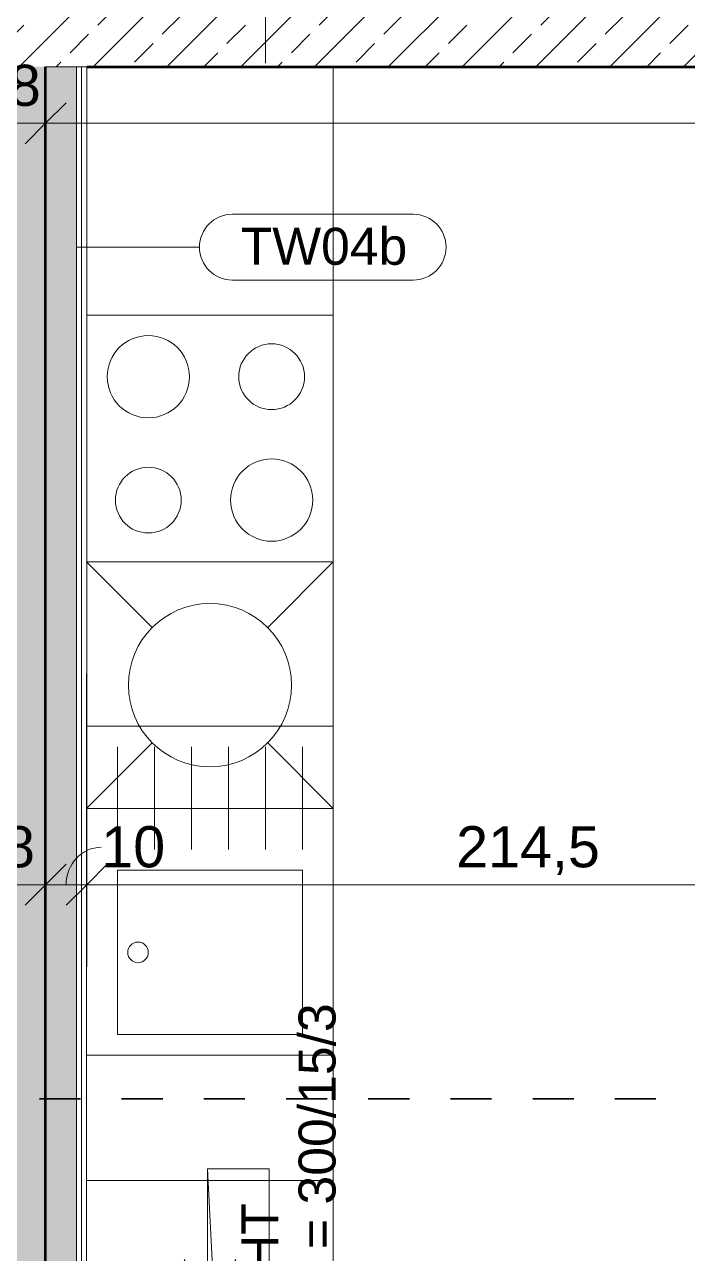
# Model space of a CAD drawing. Header units: metres. Extents: x -67.4 to -27.2, y 43.9 to 89.6.
# Drawn here: x -45.079 to -43.467, y 75.411 to 78.399 of the extents above; entities that cross this region are included whole.
import ezdxf

# ---------------------------------------------------------------- set-up
doc = ezdxf.new("R2010")
doc.units = ezdxf.units.M
doc.linetypes.add('Strich Punkt Mittel', pattern=[0.015875, 0.00635, -0.004763, 0, -0.004763])
for name, color, linetype, lineweight in [('A_2D', 7, 'Continuous', 13), ('A_Bemassung-50_', 4, 'Continuous', 9), ('A_Bemassung_', 4, 'Continuous', 9), ('A_Beschriftung_', 7, 'Continuous', 9), ('A_Bodenschlitz', 7, 'Continuous', 5), ('A_Decken', 8, 'Continuous', 13), ('A_Moebel', 6, 'Continuous', 13), ('A_Raeume_', 7, 'Continuous', 5), ('A_Raster_', 1, 'Continuous', 9), ('A_Sanitaer', 3, 'Continuous', 13), ('A_Waende', 7, 'Continuous', 13)]:
    doc.layers.add(name, color=color, linetype=linetype, lineweight=lineweight)
doc.styles.add('Arial_2', font='arial.ttf', dxfattribs={"height": 0.09})
doc.styles.add('Arial_5', font='arial.ttf', dxfattribs={"height": 0.1})
doc.dimstyles.new('WGA-Bemaßung', dxfattribs={"dimscale": 0.3048, "dimtxt": 0.102026, "dimasz": 0.328084, "dimexe": 0.246063, "dimexo": 0.0625, "dimgap": 0.04101, "dimtad": 1, "dimdec": 1, "dimlfac": 100, "dimrnd": 0.5, "dimdsep": 46, "dimtxsty": 'Arial_5', "dimblk1": 'OBLIQUE', "dimblk2": 'OBLIQUE', "dimsah": 1, "dimcen": 0.09, "dimdle": 0.246063, "dimazin": 2, "dimtfac": 1, "dimtdec": 4, "dimtix": 1, "dimtmove": 0, "dimatfit": 3, "dimfxl": 0.656168, "dimfxlon": 1, "dimtvp": 1, "dimtolj": 1, "dimtzin": 0, "dimarcsym": 2})
doc.dimstyles.new('WGA-Bemaßung_2', dxfattribs={"dimscale": 0.3048, "dimtxt": 0.102026, "dimasz": 0.328084, "dimexe": 0.246063, "dimexo": 0.0625, "dimgap": 0.04101, "dimtad": 1, "dimdec": 1, "dimlfac": 100, "dimrnd": 0.5, "dimdsep": 46, "dimtxsty": 'Arial_5', "dimblk1": 'OBLIQUE', "dimblk2": 'OBLIQUE', "dimsah": 1, "dimcen": 0.09, "dimdle": 0.246063, "dimazin": 2, "dimtfac": 1, "dimtdec": 4, "dimtix": 1, "dimtmove": 2, "dimatfit": 3, "dimfxl": 0.656168, "dimfxlon": 1, "dimtvp": 1, "dimtolj": 1, "dimtzin": 0, "dimarcsym": 2})
doc.dimstyles.new('WGA-Bemaßung_3', dxfattribs={"dimscale": 0.3048, "dimtxt": 0.102026, "dimasz": 0.328084, "dimexe": 0.246063, "dimexo": 0.0625, "dimgap": 0.04101, "dimtad": 1, "dimdec": 1, "dimlfac": 100, "dimrnd": 0.5, "dimdsep": 46, "dimtxsty": 'Arial_5', "dimblk1": 'OBLIQUE', "dimblk2": 'OBLIQUE', "dimsah": 1, "dimcen": 0.09, "dimdle": 0.246063, "dimazin": 2, "dimtfac": 1, "dimtdec": 4, "dimtix": 1, "dimtmove": 1, "dimatfit": 3, "dimfxl": 0.656168, "dimfxlon": 1, "dimtvp": 1, "dimtolj": 1, "dimtzin": 0, "dimarcsym": 2})
pattern_1 = [(45, (0, 0), (-0.08980256, 0.08980256), []), (45, (0.0898, 0), (-0.08980256, 0.08980256), [0.0635, -0.03175])]

# ---------------------------------------------------------------- blocks, each defined once
blk = doc.blocks.new('Allg_BS - HKLS-V83-263_PP_02OG_BT2')
at = {"layer": 'A_Bodenschlitz'}
for p, q in [((-0.9392, 0.0065), (-0.4892, 0.0065)), ((-0.4892, 0.0065), (0.7471, 0.0065)), ((0.8721, -0.0249), (1.5006, 0.0065)), ((0.8721, 0.0065), (1.5006, 0.0065)), ((1.5006, 0.0065), (1.5006, -0.1435)), ((-0.4892, -0.093), (0.7471, -0.0312)), ((-0.9392, -0.1155), (-0.4892, -0.093)), ((-0.4892, -0.1435), (-0.9392, -0.1435)), ((0.7471, -0.1435), (-0.4892, -0.1435)), ((1.5006, -0.1435), (0.8721, -0.1435))]:
    blk.add_line(p, q, dxfattribs=at)
blk = doc.blocks.new('Sani_Kueche_Zeile - Tiefe_600-11059732-263_PP_02OG_BT2')
at = {"layer": 'A_Sanitaer'}
for p, q in [((-0.8955, 0.0254), (-1.2005, 0.0254)), ((-1.2005, 0.0254), (-1.2005, -0.5746)), ((-0.0955, 0.0254), (-0.8955, 0.0254)), ((0.3045, 0.0254), (-0.0955, 0.0254)), ((0.9045, 0.0254), (0.3045, 0.0254)), ((1.5084, 0.0254), (0.9045, 0.0254)), ((-1.2005, -0.5746), (-0.8955, -0.5746)), ((-0.8955, -0.5746), (-0.0955, -0.5746)), ((-0.0955, -0.5746), (0.3045, -0.5746)), ((0.3045, -0.5746), (0.9045, -0.5746)), ((0.9045, -0.5746), (1.5084, -0.5746))]:
    blk.add_line(p, q, dxfattribs=at)
blk = doc.blocks.new('MSys_Kueche_Kuehlschrank - 600-V125-263_PP_02OG_BT2')
at = {"layer": 'A_Moebel'}
for p, q in [((-1.2005, 0.0254), (-1.2005, -0.5746)), ((-1.2005, 0.0254), (-1.2005, -0.5746)), ((-0.838, -0.1663), (-0.963, -0.3829)), ((-0.963, -0.1663), (-0.838, -0.3829)), ((-1.0255, -0.2746), (-0.7755, -0.2746)), ((-1.2005, -0.5746), (-0.6005, -0.5746)), ((-1.2005, -0.5746), (-0.6005, -0.5746))]:
    blk.add_line(p, q, dxfattribs=at)
blk = doc.blocks.new('MSys_Kueche_Herd - 600-V126-263_PP_02OG_BT2')
at = {"layer": 'A_Moebel'}
for p, q in [((-1.2005, 0.0254), (-1.2005, -0.5746)), ((-1.2005, 0.0254), (-1.2005, -0.5746)), ((-0.6005, -0.5746), (-0.6005, 0.0254)), ((-0.6005, -0.5746), (-0.6005, 0.0254)), ((-1.2005, -0.5746), (-0.6005, -0.5746)), ((-1.2005, -0.5746), (-0.6005, -0.5746))]:
    blk.add_line(p, q, dxfattribs=at)
for centre, radius in [((-0.7505, -0.1246), 0.1), ((-1.0505, -0.1246), 0.08), ((-1.0505, -0.4246), 0.1), ((-0.7505, -0.4246), 0.08)]:
    blk.add_circle(centre, radius, dxfattribs=at)
blk = doc.blocks.new('MSys_Kueche_Spuele - 80cm-V127-263_PP_02OG_BT2')
at = {"layer": 'A_Moebel'}
for p, q in [((-1.2005, 0.5746), (-0.4005, 0.5746)), ((-1.2005, -0.0254), (-1.2005, 0.5746)), ((-1.2005, -0.0254), (-1.2005, 0.5746)), ((-0.4005, 0.5746), (-0.4005, -0.0254)), ((-0.9005, 0.4996), (-1.1505, 0.4996)), ((-0.8505, 0.4996), (-0.4505, 0.4996)), ((-0.8505, 0.0496), (-0.8505, 0.4996)), ((-0.4505, 0.4996), (-0.4505, 0.0496)), ((-0.9005, 0.4096), (-1.1505, 0.4096)), ((-0.9005, 0.3196), (-1.1505, 0.3196)), ((-0.9005, 0.2296), (-1.1505, 0.2296)), ((-0.9005, 0.1396), (-1.1505, 0.1396)), ((-0.9005, 0.0496), (-1.1505, 0.0496)), ((-0.4505, 0.0496), (-0.8505, 0.0496))]:
    blk.add_line(p, q, dxfattribs=at)
blk.add_circle((-0.6505, 0.0996), 0.025, dxfattribs=at)
blk = doc.blocks.new('MSys_Kueche_Geschirrspueler - 600-V128-263_PP_02OG_BT2')
at = {"layer": 'A_Moebel'}
for p, q in [((-1.0409, 0.415), (-1.2005, 0.5746)), ((-1.2005, -0.0254), (-1.2005, 0.5746)), ((-0.6005, 0.5746), (-0.7601, 0.415)), ((-0.6005, 0.5746), (-0.6005, -0.0254)), ((-1.0409, 0.1342), (-1.2005, -0.0254)), ((-0.6005, -0.0254), (-0.7601, 0.1342)), ((-0.6005, -0.0254), (-1.2005, -0.0254))]:
    blk.add_line(p, q, dxfattribs=at)
blk.add_circle((-0.9005, 0.2746), 0.1985, dxfattribs=at)
blk = doc.blocks.new('BS_Wand_Lollipop - rechts_oben-2026913-263_PP_02OG_BT2')
at = {"layer": 'A_Beschriftung_'}
for p, q in [((0.0046, 0.0016), (0.0134, 0.0016)), ((-0.003, 0), (0.003, 0)), ((0.0046, -0.0016), (0.0134, -0.0016))]:
    blk.add_line(p, q, dxfattribs=at)
for centre, start, end in [((0.0046, 0), 90, 270), ((0.0134, 0), 270, 90)]:
    blk.add_arc(centre, 0.0016, start, end, dxfattribs=at)
blk = doc.blocks.new('DIMBLOCK236-263_PP_02OG_BT2')
at = {"layer": 'A_Bemassung-50_', "transparency": 16777216}
for p, q in [((-44.9281, 76.3073), (-44.9281, 76.3823)), ((-42.7831, 76.3072), (-42.7831, 76.3822)), ((-42.7831, 76.3072), (-44.9281, 76.3073)), ((-44.9281, 76.3073), (-44.9281, 76.1073)), ((-42.7831, 76.3072), (-42.7831, 76.1072))]:
    blk.add_line(p, q, dxfattribs=at)
at = {"layer": 'A_Bemassung-50_', "lineweight": 35, "transparency": 16777216}
for p, q in [((-44.9281, 76.3073), (-44.8781, 76.3573)), ((-42.7831, 76.3072), (-42.7331, 76.3572)), ((-44.9281, 76.3073), (-44.9781, 76.2573)), ((-42.7831, 76.3072), (-42.8331, 76.2573))]:
    blk.add_line(p, q, dxfattribs=at)
at = {"layer": 'A_Bemassung-50_', "color": 0, "transparency": 16777216, "insert": (-44.0291, 76.4496), "char_height": 0.1, "width": 0.416266, "attachment_point": 1, "rotation": 359.9983, "line_spacing_factor": 0.941778, "style": 'Arial_5'}
blk.add_mtext('214,5', dxfattribs=at)
blk = doc.blocks.new('_Oblique')
at = {"color": 0, "linetype": 'ByBlock', "lineweight": -2}
blk.add_line((-0.5, -0.5), (0.5, 0.5), dxfattribs=at)
blk = doc.blocks.new('DIMBLOCK237-263_PP_02OG_BT2')
at = {"layer": 'A_Bemassung-50_', "transparency": 16777216}
for p, q in [((-45.0281, 76.3073), (-45.0281, 76.3823)), ((-44.9281, 76.3073), (-44.9281, 76.3823)), ((-44.9281, 76.3073), (-45.0281, 76.3073)), ((-45.0281, 76.3073), (-45.0281, 76.1073)), ((-44.9281, 76.3073), (-44.9281, 76.1073))]:
    blk.add_line(p, q, dxfattribs=at)
at = {"layer": 'A_Bemassung-50_', "lineweight": 35, "transparency": 16777216}
for p, q in [((-45.0281, 76.3073), (-44.9781, 76.3573)), ((-44.9281, 76.3073), (-44.8781, 76.3573)), ((-45.0281, 76.3073), (-45.0781, 76.2573)), ((-44.9281, 76.3073), (-44.9781, 76.2573))]:
    blk.add_line(p, q, dxfattribs=at)
at = {"layer": 'A_Bemassung-50_', "transparency": 16777216}
blk.add_ellipse((-44.8925, 76.3073), major_axis=(0, 0.091), ratio=0.940735, start_param=0, end_param=1.570796, dxfattribs=at)
at = {"layer": 'A_Bemassung-50_', "color": 0, "transparency": 16777216, "insert": (-44.8925, 76.4496), "char_height": 0.1, "width": 0.184588, "attachment_point": 1, "rotation": 359.9983, "line_spacing_factor": 0.941778, "style": 'Arial_5'}
blk.add_mtext('10', dxfattribs=at)
blk = doc.blocks.new('DIMBLOCK238-263_PP_02OG_BT2')
at = {"layer": 'A_Bemassung-50_', "transparency": 16777216}
for p, q in [((-45.2081, 76.3073), (-45.2081, 76.3823)), ((-45.0281, 76.3073), (-45.0281, 76.3823)), ((-45.0281, 76.3073), (-45.2081, 76.3073)), ((-45.2081, 76.3073), (-45.2081, 76.1073)), ((-45.0281, 76.3073), (-45.0281, 76.1073))]:
    blk.add_line(p, q, dxfattribs=at)
at = {"layer": 'A_Bemassung-50_', "lineweight": 35, "transparency": 16777216}
for p, q in [((-45.2081, 76.3073), (-45.1581, 76.3573)), ((-45.0281, 76.3073), (-44.9781, 76.3573)), ((-45.2081, 76.3073), (-45.2581, 76.2573)), ((-45.0281, 76.3073), (-45.0781, 76.2573))]:
    blk.add_line(p, q, dxfattribs=at)
at = {"layer": 'A_Bemassung-50_', "color": 0, "transparency": 16777216, "insert": (-45.2094, 76.4496), "char_height": 0.1, "width": 0.184588, "attachment_point": 1, "rotation": 359.9983, "line_spacing_factor": 0.941778, "style": 'Arial_5'}
blk.add_mtext('18', dxfattribs=at)
blk = doc.blocks.new('DIMBLOCK341-263_PP_02OG_BT2')
at = {"layer": 'A_Bemassung-50_', "transparency": 16777216}
for p, q in [((-45.0281, 78.159), (-45.0281, 78.234)), ((-37.7081, 78.1587), (-37.7081, 78.2337)), ((-37.6331, 78.1587), (-45.0281, 78.159)), ((-45.0281, 78.159), (-45.0281, 77.959)), ((-37.7081, 78.1587), (-37.7081, 77.9587))]:
    blk.add_line(p, q, dxfattribs=at)
at = {"layer": 'A_Bemassung-50_', "lineweight": 35, "transparency": 16777216}
for p, q in [((-45.0281, 78.159), (-44.9781, 78.209)), ((-37.7081, 78.1587), (-37.6581, 78.2087)), ((-45.0281, 78.159), (-45.0781, 78.109)), ((-37.7081, 78.1587), (-37.7581, 78.1087))]:
    blk.add_line(p, q, dxfattribs=at)
at = {"layer": 'A_Bemassung-50_', "color": 0, "transparency": 16777216, "insert": (-41.4834, 78.3012), "char_height": 0.1, "width": 0.276883, "attachment_point": 1, "rotation": 359.9983, "line_spacing_factor": 0.941778, "style": 'Arial_5'}
blk.add_mtext('732', dxfattribs=at)
blk = doc.blocks.new('DIMBLOCK342-263_PP_02OG_BT2')
at = {"layer": 'A_Bemassung-50_', "transparency": 16777216}
for p, q in [((-45.2081, 78.159), (-45.2081, 78.234)), ((-45.0281, 78.159), (-45.0281, 78.234)), ((-45.0281, 78.159), (-45.2081, 78.159)), ((-45.2081, 78.159), (-45.2081, 77.959)), ((-45.0281, 78.159), (-45.0281, 77.959))]:
    blk.add_line(p, q, dxfattribs=at)
at = {"layer": 'A_Bemassung-50_', "lineweight": 35, "transparency": 16777216}
for p, q in [((-45.2081, 78.159), (-45.1581, 78.209)), ((-45.0281, 78.159), (-44.9781, 78.209)), ((-45.2081, 78.159), (-45.2581, 78.109)), ((-45.0281, 78.159), (-45.0781, 78.109))]:
    blk.add_line(p, q, dxfattribs=at)
at = {"layer": 'A_Bemassung-50_', "color": 0, "transparency": 16777216, "insert": (-45.195, 78.3013), "char_height": 0.1, "width": 0.184588, "attachment_point": 1, "rotation": 359.9983, "line_spacing_factor": 0.941778, "style": 'Arial_5'}
blk.add_mtext('18', dxfattribs=at)

msp = doc.modelspace()

# ---------------------------------------------------------------- hatches: boundary and pattern name
at = {"layer": 'A_Waende', "lineweight": 5}
h = msp.add_hatch(dxfattribs=at)
h.set_pattern_fill('FP_4', color=250, style=0, pattern_type=2)
h.set_pattern_definition(pattern_1)
h.paths.add_polyline_path([(-40.9281, 78.2964), (-40.9281, 78.4764), (-45.2081, 78.4764), (-45.2081, 78.2965), (-40.9831, 78.2964)])
h = msp.add_hatch(dxfattribs=at)
h.set_pattern_fill('FP_4', color=250, style=0, pattern_type=2)
h.set_pattern_definition(pattern_1)
h.paths.add_polyline_path([(-45.0288, 55.8287), (-45.0287, 58.2637), (-45.2087, 58.2637), (-45.2087, 55.8287), (-45.1463, 55.8287)])
h.paths.add_polyline_path([(-45.0287, 59.2837), (-45.0287, 59.2837), (-45.0285, 65.1463), (-45.2085, 65.1463), (-45.2085, 59.2837), (-45.0332, 59.2837)])
h.paths.add_polyline_path([(-45.0285, 65.0563), (-45.0285, 65.0563), (-45.0285, 65.0563)])
h.paths.add_polyline_path([(-45.0284, 66.1663), (-45.0282, 73.7527), (-45.2082, 73.7527), (-45.2082, 66.1663), (-45.0285, 66.1663)])
h.paths.add_polyline_path([(-45.0282, 74.7727), (-45.0281, 78.2965), (-45.2081, 78.2965), (-45.2082, 74.7727), (-45.0282, 74.7727)])
h = msp.add_hatch(dxfattribs=at)
h.set_pattern_fill('FP_34', color=250, angle=247.64, style=0, pattern_type=2)
h.set_pattern_definition([(134.998, (-44.92825, 76.57971), (-0.2539954, 0.1270123), [0.02245, -0.15715]), (134.998, (-45.03939, 76.62759), (-0.2539954, 0.1270123), [0.02245, -0.15715]), (134.998, (-44.928, 76.6434), (-0.2539954, 0.1270123), [0.02245, -0.15715]), (134.998, (-45.03952, 76.69036), (-0.2539954, 0.1270123), [0.02245, -0.15715]), (161.563, (-44.944247, 76.59602), (-0.5079932, 0.1270184), [0.0502, -0.35141]), (161.563, (-44.99201, 76.611343), (-0.5079932, 0.1270184), [0.0502, -0.35141]), (161.563, (-44.944378, 76.65879), (-0.5079932, 0.1270184), [0.0502, -0.35141]), (161.563, (-44.99176, 76.675037), (-0.5079932, 0.1270184), [0.0502, -0.35141]), (224.998, (-45.03971, 76.59528), (0.2540043, 0.1269946), [0.02245, -0.15715]), (224.998, (-44.928, 76.6434), (0.2540043, 0.1269946), [0.02245, -0.15715]), (224.998, (-45.03946, 76.65897), (0.2540043, 0.1269946), [0.02245, -0.15715]), (224.998, (-44.92813, 76.70617), (0.2540043, 0.1269946), [0.02245, -0.15715]), (198.433, (-44.99201, 76.611343), (0.5080021, 0.126983), [0.0502, -0.35141]), (198.433, (-44.944312, 76.627405), (0.5080021, 0.12698295), [0.0502, -0.35141]), (198.433, (-44.99176, 76.675037), (0.5080021, 0.12698295), [0.0502, -0.35141]), (198.433, (-44.944063, 76.6911), (0.5080021, 0.12698295), [0.0502, -0.35141])])
h.paths.add_polyline_path([(-44.9532, 74.8627), (-44.9532, 74.9876), (-44.9531, 78.2965), (-45.0281, 78.2965), (-45.0281, 74.8627)])

# ---------------------------------------------------------------- linework, layer by layer
at = {"layer": 'A_Decken'}
msp.add_line((-44.9281, 78.2965), (-44.9282, 74.9877), dxfattribs=at)
at = {"layer": 'A_Raeume_', "flags": 128}
msp.add_lwpolyline([(-37.7082, 75.1374), (-37.7081, 78.2963), (-40.8281, 78.2964), (-40.9281, 78.2964), (-44.9281, 78.2965), (-44.9282, 74.9877), (-42.7832, 74.9876), (-41.7082, 74.9876), (-41.7082, 75.1376)], close=True, dxfattribs=at)
at = {"layer": 'A_Raster_', "linetype": 'Strich Punkt Mittel', "lineweight": 35}
msp.add_line((-56.243, 75.7867), (-31.6738, 75.786), dxfattribs=at)
at = {"layer": 'A_Waende', "color": 10, "lineweight": 50}
for p, q in [((-45.0282, 74.7727), (-45.0281, 78.2965)), ((-44.9281, 78.2965), (-37.7081, 78.2963))]:
    msp.add_line(p, q, dxfattribs=at)
at = {"layer": 'A_Waende', "color": 250, "lineweight": 5}
msp.add_line((-44.9531, 78.2965), (-45.0281, 78.2965), dxfattribs=at)
at = {"layer": 'A_Waende'}
for p, q in [((-44.9531, 78.2965), (-44.9532, 74.8627)), ((-44.9281, 78.2965), (-44.9531, 78.2965))]:
    msp.add_line(p, q, dxfattribs=at)
at = {"layer": 'A_Waende', "lineweight": 18}
msp.add_line((-44.9406, 78.2965), (-44.9407, 74.8627), dxfattribs=at)

# ---------------------------------------------------------------- block references
at = {"layer": 'A_2D', "rotation": 89.99827587845373}
msp.add_blockref('Allg_BS - HKLS-V83-263_PP_02OG_BT2', (-44.6275, 74.1155), dxfattribs=at)
at = {"layer": 'A_Beschriftung_', "xscale": 49.99999999999998, "yscale": 49.99999999999998, "zscale": 49.99999999999998, "rotation": 89.99999999999991}
msp.add_blockref('BS_Wand_Lollipop - rechts_oben-2026913-263_PP_02OG_BT2', (-44.4927, 78.4553), dxfattribs=at)
at = {"layer": 'A_Beschriftung_', "xscale": 49.99999999999998, "yscale": 49.99999999999998, "zscale": 49.99999999999998}
msp.add_blockref('BS_Wand_Lollipop - rechts_oben-2026913-263_PP_02OG_BT2', (-44.8037, 77.8577), dxfattribs=at)
at = {"layer": 'A_Moebel'}
for name, p, rotation in [('MSys_Kueche_Herd - 600-V126-263_PP_02OG_BT2', (-44.9027, 78.2931), 89.99827587845454), ('MSys_Kueche_Geschirrspueler - 600-V128-263_PP_02OG_BT2', (-44.3535, 77.6931), 89.99827587845492), ('MSys_Kueche_Spuele - 80cm-V127-263_PP_02OG_BT2', (-44.9028, 75.4922), 269.9982758784551), ('MSys_Kueche_Kuehlschrank - 600-V125-263_PP_02OG_BT2', (-45.5286, 75.0131), 179.9982758785824)]:
    msp.add_blockref(name, p, dxfattribs=dict(at, rotation=rotation))
at = {"layer": 'A_Sanitaer', "rotation": 89.99827587845206}
msp.add_blockref('Sani_Kueche_Zeile - Tiefe_600-11059732-263_PP_02OG_BT2', (-44.9027, 76.7881), dxfattribs=at)

# ---------------------------------------------------------------- texts
at = {"layer": 'A_Beschriftung_', "insert": (-44.5533, 77.9048), "char_height": 0.09, "width": 0.497046, "attachment_point": 1, "style": 'Arial_2'}
msp.add_mtext('TW04b', dxfattribs=at)
at = {"layer": 'A_Beschriftung_', "char_height": 0.09, "attachment_point": 1, "rotation": 90, "style": 'Arial_2'}
for s, insert, width in [('L/B/T = 300/15/3', (-44.4126, 75.0859), 1.110337), ('BS - HT', (-44.5516, 75.0859), 0.529114)]:
    msp.add_mtext(s, dxfattribs=dict(at, insert=insert, width=width))

# ---------------------------------------------------------------- dimensions: what is measured, and where the dimension line sits
at = {"layer": 'A_Bemassung_'}
for base, p1, p2, override, picture, middle in [((-45.2081, 78.159), (-45.0281, 77.959), (-45.2081, 77.959), {"dimpost": '<>', "dimfxl": 0.18}, 'DIMBLOCK342-263_PP_02OG_BT2', (-45.1181, 78.2225)), ((-45.0281, 78.159), (-37.7081, 77.9587), (-45.0281, 77.959), {"dimpost": '<>', "dimfxl": 7.32}, 'DIMBLOCK341-263_PP_02OG_BT2', (-41.3681, 78.2224)), ((-44.9281, 76.3073), (-42.7831, 76.1072), (-44.9281, 76.1073), {"dimpost": '<>', "dimfxl": 2.144999}, 'DIMBLOCK236-263_PP_02OG_BT2', (-43.8556, 76.3708))]:
    dim = msp.add_linear_dim(base=base, p1=p1, p2=p2, angle=359.9983, dimstyle='WGA-Bemaßung', override=override, dxfattribs=at)
    dim.commit()
    dim.dimension.update_dxf_attribs({"geometry": picture, "text_midpoint": middle})
dim = msp.add_linear_dim(base=(-45.2081, 76.3073), p1=(-45.0281, 76.1073), p2=(-45.2081, 76.1073), angle=359.9983, dimstyle='WGA-Bemaßung_2', override={"dimpost": '<>', "dimfxl": 0.18}, dxfattribs=at)
dim.commit()
dim.dimension.update_dxf_attribs({"geometry": 'DIMBLOCK238-263_PP_02OG_BT2', "text_midpoint": (-45.1171, 76.383), "dimtype": 160, "text_rotation": 359.9983})
dim = msp.add_linear_dim(base=(-45.0281, 76.3073), p1=(-44.9281, 76.1073), p2=(-45.0281, 76.1073), angle=359.9983, dimstyle='WGA-Bemaßung_3', override={"dimpost": '<>', "dimfxl": 0.1}, dxfattribs=at)
dim.commit()
dim.dimension.update_dxf_attribs({"geometry": 'DIMBLOCK237-263_PP_02OG_BT2', "text_midpoint": (-44.8003, 76.383), "dimtype": 160})

doc.saveas('drawing.dxf')
